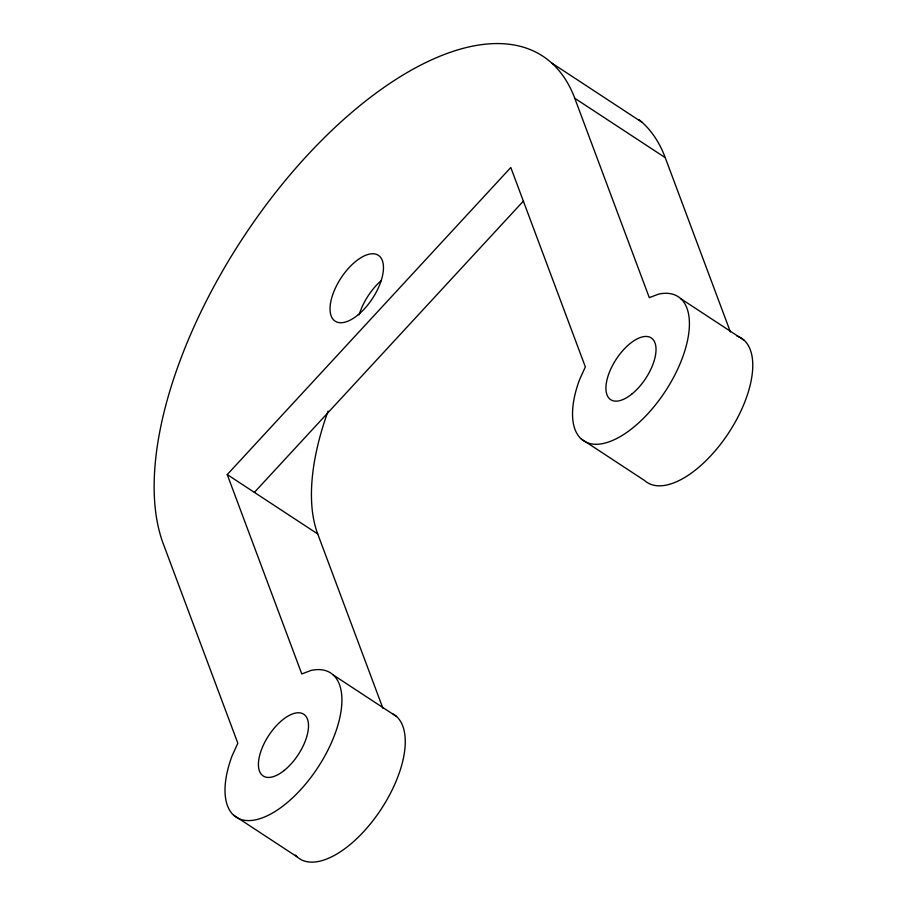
<?xml version="1.0" encoding="UTF-8"?>
<svg xmlns="http://www.w3.org/2000/svg" width="907" height="907" viewBox="0 0 907 907"><rect width="100%" height="100%" fill="white"/><g stroke="black" fill="none" stroke-linecap="round" stroke-linejoin="round"><path stroke-width="1.36" d="M227.238 474.565L510.8 167.512L585.344 366.893L579.505 379.806A86.176 41.064 -56.7 0 0 603.302 443.478A86.176 41.064 -56.7 0 0 682.438 357.777A86.176 41.064 -56.7 0 0 658.641 294.106L649.299 297.643L574.755 98.262A316.838 150.993 -56.7 0 0 307.133 155.516A316.838 150.993 -56.7 0 0 163.283 543.815L237.827 743.196L231.988 756.109A86.176 41.064 -56.7 0 0 255.797 819.781A86.176 41.064 -56.7 0 0 334.932 734.08A86.176 41.064 -56.7 0 0 311.124 670.409L301.782 673.946L227.238 474.565L317.722 533.951L382.89 708.242M254.379 492.388L523.52 200.946M551.717 63.014L642.201 122.4M574.755 98.262L665.239 157.648L730.396 331.939M680.669 298.607L744.012 340.182M581.274 438.977L644.616 480.54A86.176 41.064 -56.7 0 0 729.784 431.142A86.176 41.064 -56.7 0 0 737.04 336.1M333.152 674.91L396.495 716.485M233.768 815.28L297.111 856.843M317.722 533.951A218.349 104.056 -56.7 0 1 328.096 411.052M638.993 119.656A316.838 150.993 -56.7 0 1 665.239 157.648M393.253 714.092A86.176 41.064 -56.7 0 1 378.536 813.057A86.176 41.064 -56.7 0 1 295.41 855.12M359.104 314.876A39.398 18.775 -56.7 0 1 381.099 280.682M284.22 770.451A36.938 17.596 -56.7 0 0 304.763 715.022A36.938 17.596 -56.7 0 0 261.409 749.817A36.938 17.596 -56.7 0 0 284.22 770.451M631.737 394.148A36.938 17.596 -56.7 0 0 652.269 338.708A36.938 17.596 -56.7 0 0 608.914 373.514A36.938 17.596 -56.7 0 0 631.737 394.148M357.562 315.285A39.398 18.775 -56.7 0 0 379.466 256.159A39.398 18.775 -56.7 0 0 333.22 293.278A39.398 18.775 -56.7 0 0 357.562 315.285"/></g></svg>
